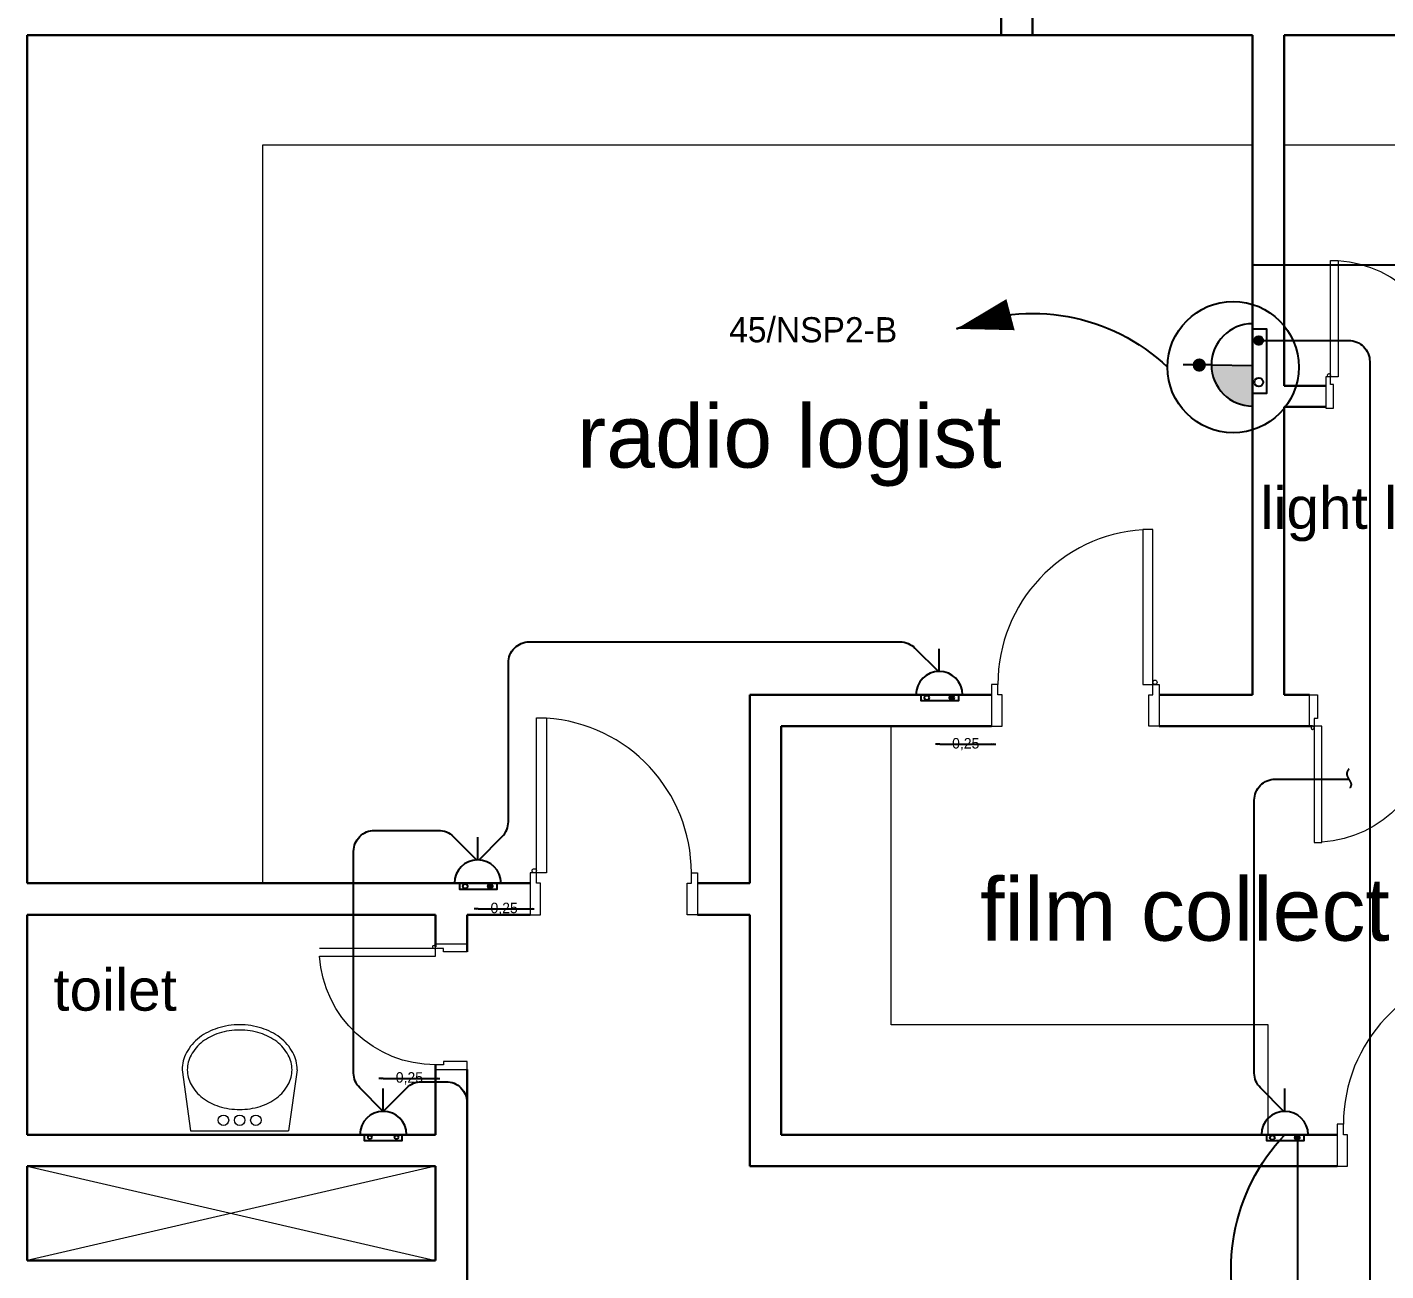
# Model space of a CAD drawing. Extents: x -1451 to 148, y -12854 to 856.
# Drawn here: x 79.87 to 86.36, y 361.83 to 367.76 of the extents above; entities that cross this region are included whole.
import ezdxf
from ezdxf.enums import TextEntityAlignment as Align

# ---------------------------------------------------------------- set-up
doc = ezdxf.new("R2010")
doc.units = 0
doc.header["$LTSCALE"] = 0.15
doc.linetypes.add('HIDDEN', pattern=[0.375, 0.25, -0.125])
doc.layers.get('0').update_dxf_attribs({"color": 252})
doc.layers.get('Defpoints').update_dxf_attribs({"color": 252})
for name, color, linetype in [('0 BDH', 252, 'Continuous'), ('0 NORMAL WIRING', 252, 'Continuous'), ('0 sockets', 252, 'Continuous'), ('0 WIRING 3', 4, 'Continuous'), ('AUTOINCR', 7, 'Continuous'), ('d1', 252, 'Continuous'), ('E- Power- SYM', 4, 'Continuous'), ('E-SOCK', 2, 'Continuous'), ('TEXT', 3, 'Continuous'), ('WIRING', 4, 'Continuous'), ('XREF', 8, 'Continuous')]:
    doc.layers.add(name, color=color, linetype=linetype)
for name, color, linetype, lineweight in [('0 DIM', 6, 'Continuous', 5), ('anal', 252, 'Continuous', 20), ('DOOR', 252, 'Continuous', 20), ('FIXT', 252, 'Continuous', 9), ('wall', 252, 'Continuous', 30)]:
    doc.layers.add(name, color=color, linetype=linetype, lineweight=lineweight)
doc.dimstyles.new('ISO-25', dxfattribs={"dimtxt": 0.05, "dimasz": 0.01, "dimexe": 0, "dimexo": 0, "dimtad": 0, "dimtoh": 1, "dimtxsty": 'Standard', "dimblk": 'CLOSED', "dimcen": 2.5, "dimse1": 1, "dimse2": 1, "dimclrd": 1, "dimadec": 0, "dimazin": 0, "dimtfac": 1, "dimtix": 1, "dimtmove": 1, "dimatfit": 0, "dimfxl": 1, "dimarcsym": 0})

# ---------------------------------------------------------------- blocks, each defined once
blk = doc.blocks.new('ARCH')
at = {"layer": 'anal'}
for p, q in [((81, 367.2), (85.725, 367.2)), ((81, 363.675), (81, 367.2)), ((85.875, 367.2), (89.925, 367.2)), ((81.825, 362.325), (79.875, 361.875)), ((79.875, 362.325), (81.825, 361.875))]:
    blk.add_line(p, q, dxfattribs=at)
at = {"layer": 'DOOR'}
for p, q in [((86.0969, 366.0933), (86.0969, 366.6483)), ((86.0969, 366.6483), (86.1329, 366.6483)), ((86.1329, 366.6483), (86.1329, 366.0933)), ((86.0969, 366.0933), (86.0744, 366.0933)), ((86.0744, 366.0933), (86.0744, 365.9433)), ((86.1329, 366.0933), (86.0969, 366.0933)), ((86.0969, 366.0558), (86.0969, 366.0933)), ((86.1119, 366.0558), (86.0969, 366.0558)), ((86.1119, 365.9433), (86.1119, 366.0558)), ((86.0744, 365.9433), (86.1119, 365.9433)), ((85.9967, 364.4252), (85.9967, 364.5752)), ((85.9967, 364.5752), (86.0342, 364.5752)), ((86.0342, 364.5752), (86.0342, 364.4627)), ((86.0342, 364.4627), (86.0192, 364.4627)), ((86.0192, 364.4627), (86.0192, 364.4252)), ((86.0192, 364.4252), (85.9967, 364.4252)), ((86.0192, 364.4252), (86.0192, 363.8702)), ((86.0552, 364.4252), (86.0192, 364.4252)), ((86.0552, 363.8702), (86.0552, 364.4252)), ((86.0192, 363.8702), (86.0552, 363.8702)), ((81.825, 363.3636), (81.27, 363.3636)), ((81.825, 363.3636), (81.825, 363.3861)), ((81.825, 363.3861), (81.975, 363.3861)), ((81.825, 363.3275), (81.825, 363.3636)), ((81.8625, 363.3636), (81.825, 363.3636)), ((81.8625, 363.3486), (81.8625, 363.3636)), ((81.975, 363.3486), (81.8625, 363.3486)), ((81.975, 363.3861), (81.975, 363.3486)), ((81.27, 363.3275), (81.825, 363.3275)), ((81.825, 362.8086), (81.825, 362.7861)), ((81.8625, 362.8086), (81.825, 362.8086)), ((81.825, 362.7861), (81.975, 362.7861)), ((81.975, 362.8236), (81.8625, 362.8236)), ((81.8625, 362.8236), (81.8625, 362.8086)), ((81.975, 362.7861), (81.975, 362.8236))]:
    blk.add_line(p, q, dxfattribs=at)
for points in [[(85.2492, 364.625), (85.2492, 365.365), (85.2011, 365.365), (85.2011, 364.625)], [(84.5092, 364.625), (84.4792, 364.625), (84.4792, 364.425), (84.5292, 364.425), (84.5292, 364.575), (84.5092, 364.575)], [(85.2492, 364.625), (85.2792, 364.625), (85.2792, 364.425), (85.2292, 364.425), (85.2292, 364.575), (85.2492, 364.575)], [(82.3057, 363.725), (82.3057, 364.465), (82.3537, 364.465), (82.3537, 363.725)], [(82.3057, 363.725), (82.2757, 363.725), (82.2757, 363.525), (82.3257, 363.525), (82.3257, 363.675), (82.3057, 363.675)], [(83.0457, 363.725), (83.0757, 363.725), (83.0757, 363.525), (83.0257, 363.525), (83.0257, 363.675), (83.0457, 363.675)], [(86.1588, 362.525), (86.1288, 362.525), (86.1288, 362.325), (86.1788, 362.325), (86.1788, 362.475), (86.1588, 362.475)]]:
    blk.add_lwpolyline(points, close=True, dxfattribs=at)
for centre in [(85.2592, 364.635), (82.2957, 363.735)]:
    blk.add_circle(centre, 0.01, dxfattribs=at)
for centre, start, end in [((85.2492, 364.625), 93.72312, 180), ((82.3057, 363.725), 0, 86.27688), ((86.8988, 362.525), 93.72312, 180)]:
    blk.add_arc(centre, 0.74, start, end, dxfattribs=at)
for centre, major_axis, end_param in [((86.0969, 366.0933), (0.3924, 0.3924), 7.003603), ((86.0894, 366.1008), (0.0053, 0.0053), 11.780972)]:
    blk.add_ellipse(centre, major_axis=major_axis, ratio=1, start_param=5.497787, end_param=end_param, dxfattribs=at)
at = {"layer": 'DOOR', "extrusion": (0, 0, -1)}
for centre, major_axis, start_param, end_param in [((86.0117, 364.4177), (-0.0053, 0.0053), 2.356194490190417, 8.639379797370003), ((86.0192, 364.4252), (-0.3924, 0.3924), 2.356194, 3.86201), ((81.8175, 363.3711), (-0.0053, 0.0053), 3.926991, 10.210176), ((81.825, 363.3636), (0.3924, 0.3924), 2.356194, 3.86201)]:
    blk.add_ellipse(centre, major_axis=major_axis, ratio=1, start_param=start_param, end_param=end_param, dxfattribs=at)
at = {"layer": 'FIXT'}
for p, q in [((84, 363), (84, 364.425)), ((85.8, 363), (84, 363)), ((85.8, 362.475), (85.8, 363)), ((80.6143, 362.7849), (80.6554, 362.4939)), ((81.1643, 362.7849), (81.1232, 362.4939)), ((80.6554, 362.4939), (81.1232, 362.4939))]:
    blk.add_line(p, q, dxfattribs=at)
for centre in [(80.812, 362.5437), (80.8893, 362.5437), (80.9667, 362.5437)]:
    blk.add_circle(centre, 0.025, dxfattribs=at)
for centre, radius, start, end in [((80.868, 362.7144), 0.282, 107.45924, 127.2098), ((80.868, 362.7144), 0.257, 107.45924, 127.2098), ((80.8893, 362.6465), 0.3532, 90, 107.45924), ((80.8893, 362.6465), 0.3282, 90, 107.45924), ((80.8893, 362.6465), 0.3532, 72.54076, 90), ((80.8893, 362.6465), 0.3282, 72.54076, 90), ((80.9107, 362.7144), 0.257, 52.7902, 72.54076), ((80.9107, 362.7144), 0.282, 52.7902, 72.54076), ((80.8353, 362.7575), 0.2279, 127.2098, 151.38698), ((80.8353, 362.7575), 0.2029, 127.2098, 151.38698), ((80.9434, 362.7575), 0.2029, 28.61302, 52.7902), ((80.9434, 362.7575), 0.2279, 28.61302, 52.7902), ((80.7851, 362.7849), 0.1707, 151.38698, 180), ((80.7851, 362.7849), 0.1457, 151.38698, 180), ((80.9936, 362.7849), 0.1457, 0, 28.61302), ((80.9936, 362.7849), 0.1707, 0, 28.61302), ((80.7851, 362.7849), 0.1457, 180, 208.61302), ((80.9936, 362.7849), 0.1457, 331.38698, 360), ((80.8353, 362.8123), 0.2029, 208.61302, 232.7902), ((80.9434, 362.8123), 0.2029, 307.2098, 331.38698), ((80.868, 362.8554), 0.257, 232.7902, 252.54076), ((80.9107, 362.8554), 0.257, 287.45924, 307.2098), ((80.8893, 362.9233), 0.3282, 252.54076, 270), ((80.8893, 362.9233), 0.3282, 270, 287.45924)]:
    blk.add_arc(centre, radius, start, end, dxfattribs=at)
at = {"layer": 'wall'}
for p, q in [((84.525, 367.725), (84.525, 374.925)), ((84.675, 372.525), (84.675, 367.725)), ((80.925, 367.725), (79.875, 367.725)), ((79.875, 367.725), (85.725, 367.725)), ((79.875, 367.725), (79.875, 363.675)), ((84.675, 367.725), (80.925, 367.725)), ((85.725, 367.725), (84.525, 367.725)), ((85.725, 367.725), (84.675, 367.725)), ((85.725, 367.725), (84.675, 367.725)), ((85.725, 367.725), (85.725, 364.575)), ((89.475, 367.725), (85.875, 367.725)), ((89.925, 367.725), (85.875, 367.725)), ((85.875, 367.725), (89.925, 367.725)), ((85.875, 367.725), (85.875, 366.05)), ((89.925, 367.725), (85.875, 367.725)), ((86.0744, 366.05), (85.875, 366.05)), ((86.0744, 365.95), (85.875, 365.95)), ((85.875, 365.95), (85.875, 364.575)), ((83.325, 364.575), (83.325, 363.675)), ((84.4792, 364.575), (83.325, 364.575)), ((85.725, 364.575), (85.2792, 364.575)), ((85.9967, 364.575), (85.875, 364.575)), ((83.475, 364.425), (83.475, 362.475)), ((84.4792, 364.425), (83.475, 364.425)), ((85.8, 364.425), (85.2792, 364.425)), ((86.0102, 364.425), (85.8, 364.425)), ((82.2757, 363.675), (79.875, 363.675)), ((83.325, 363.675), (83.0757, 363.675)), ((79.875, 363.525), (79.875, 363.375)), ((81.825, 363.525), (79.875, 363.525)), ((81.825, 363.525), (81.825, 363.3711)), ((81.975, 363.525), (81.975, 363.3486)), ((82.2757, 363.525), (81.975, 363.525)), ((83.325, 363.525), (83.0757, 363.525)), ((83.325, 363.525), (83.325, 362.325)), ((79.875, 363.375), (79.875, 362.475)), ((81.825, 362.8086), (81.825, 362.475)), ((81.975, 362.7861), (81.975, 361.1763)), ((79.875, 362.475), (81.825, 362.475)), ((83.475, 362.475), (86.1288, 362.475)), ((79.875, 362.325), (79.875, 361.875)), ((79.875, 362.325), (81.825, 362.325)), ((81.825, 362.325), (81.825, 361.875)), ((83.325, 362.325), (86.1288, 362.325)), ((79.875, 361.875), (81.825, 361.875))]:
    blk.add_line(p, q, dxfattribs=at)
at = {"layer": 'd1', "width": 2.4256, "attachment_point": 1}
for s, insert, char_height in [('{\\fArial|b0|i0|c0|p34;radio logist}', (82.4998, 365.9597), 0.3), ('{\\fArial|b0|i0|c0|p34;light lock}', (85.7626, 365.5674), 0.2), ('{\\fArial|b0|i0|c0|p34;film collection}', (84.4239, 363.7012), 0.3), ('{\\fArial|b0|i0|c0|p34;toilet}', (79.9997, 363.267), 0.2)]:
    blk.add_mtext(s, dxfattribs=dict(at, insert=insert, char_height=char_height))
blk = doc.blocks.new('s')
at = {"layer": '0 BDH', "linetype": 'ByBlock'}
h = blk.add_hatch(dxfattribs=at)
h.set_pattern_fill('ANGLE', color=2)
h.set_pattern_definition([(0, (-147.759, -393.318), (0, 6.985), [5.08, -1.905]), (90, (-147.759, -393.318), (-6.985, 4e-16), [5.08, -1.905])])
h.paths.add_polyline_path([(0.0729, 0.0022, 1), (0.0545, 0.0022, 1)])
at = {"layer": '0 BDH', "color": 6, "linetype": 'ByBlock'}
blk.add_lwpolyline([(-0.0887, 0.015), (0.0887, 0.015), (0.0887, -0.015), (-0.0887, -0.015)], close=True, dxfattribs=at)
for centre in [(-0.0637, 0.0022), (0.0637, 0.0022)]:
    blk.add_circle(centre, 0.00918, dxfattribs=at)
blk = doc.blocks.new('WATHERPROOF SOCKER S.PH')
at = {"layer": 'E-SOCK', "color": 6}
for p, q in [((0, 0.1114), (0, 0.2201)), ((-0.1671, 0), (0.1671, 0))]:
    blk.add_line(p, q, dxfattribs=at)
blk.add_arc((0, 0), 0.1114, 0, 180, dxfattribs=at)
at = {"layer": '0 BDH', "color": 6, "linetype": 'ByBlock'}
blk.add_blockref('s', (-0.0007, -0.0144), dxfattribs=at)
blk = doc.blocks.new('*U293')
at = {"linetype": 'ByBlock'}
h = blk.add_hatch(dxfattribs=at)
h.set_pattern_fill('ANGLE', color=2)
h.set_pattern_definition([(0, (-301.6926, 2.516), (0, 6.985), [5.08, -1.905]), (90, (-301.6926, 2.516), (-6.985, 4e-16), [5.08, -1.905])])
h.paths.add_polyline_path([(87, -25, 1), (127, -25, 1)])
at = {"color": 6, "linetype": 'ByBlock'}
blk.add_lwpolyline([(-154, 0), (164, 0), (164, -52), (-154, -52)], close=True, dxfattribs=at)
for centre in [(-107, -25), (107, -25)]:
    blk.add_circle(centre, 20.1, dxfattribs=at)
at = {"layer": 'E-SOCK'}
for p, q in [((0, 200), (0, 395)), ((-300, 0), (300, 0))]:
    blk.add_line(p, q, dxfattribs=at)
blk.add_arc((0, 0), 200, 0, 180, dxfattribs=at)
blk = doc.blocks.new('POWER SOCKET')
at = {"linetype": 'ByBlock'}
h = blk.add_hatch(dxfattribs=at)
h.set_pattern_fill('ANGLE', color=2)
h.set_pattern_definition([(0, (0, 0), (0, 6.985), [5.08, -1.905]), (90, (0, 0), (-6.985, 4e-16), [5.08, -1.905])])
h.paths.add_polyline_path([(127.5, -39.1, 1), (183.4, -39.1, 1)])
at = {"layer": 'E- Power- SYM'}
blk.add_hatch(color=256, dxfattribs=at).paths.add_polyline_path([(0, 262.1, 0.414214), (-262.1, 0), (-3.1, 0)])
at = {"layer": 'XREF'}
h = blk.add_hatch(color=1, dxfattribs=at)
edge = h.paths.add_edge_path()
edge.add_arc((-0.9, 339.5), 42.3, 0, 360)
at = {"color": 6, "linetype": 'ByBlock'}
blk.add_lwpolyline([(-182.8, 0), (228.8, 0), (228.8, -88.1), (-182.8, -88.1)], close=True, dxfattribs=at)
for centre in [(-109.5, -39.1), (155.4, -39.1)]:
    blk.add_circle(centre, 27.9, dxfattribs=at)
at = {"layer": 'E- Power- SYM'}
for p, q in [((0, 262.1, 0), (0, 441.8, 0)), ((320.8, 0, 0), (-327, 0, 0))]:
    blk.add_line(p, q, dxfattribs=at)
at = {"layer": 'E- Power- SYM', "elevation": 0}
blk.add_lwpolyline([(0, 262.1), (-3.1, 0)], dxfattribs=at)
at = {"layer": 'E- Power- SYM'}
blk.add_circle((-14, 123.9, 0), 417.9, dxfattribs=at)
blk.add_arc((0, 0, 0), 262.1, 0, 180, dxfattribs=at)
blk = doc.blocks.new('*U64')
at = {"transparency": 33554687}
blk.add_line((-558.4, 70.7), (-626.2, 129.6), dxfattribs=at)
blk.add_lwpolyline([(-626.2, 129.6, 0, 96, 0), (-492.9, 30.1, 96, 96, 0)], format="xyseb", dxfattribs=at)
at = {"ltscale": 0.2, "transparency": 33554687}
blk.add_arc((-214.3, 542.2), 583, 225.0509, 291.5678, dxfattribs=at)
blk = doc.blocks.new('N')
at = {"layer": 'TEXT', "transparency": 33554687, "xscale": -0.0016, "yscale": 0.0016, "zscale": 0.0016, "rotation": 68.01807446485657}
blk.add_blockref('*U64', (0, 0), dxfattribs=at)
blk = doc.blocks.new('endtick', base_point=(-3267.27, -69559.4))
at = {"layer": 'WIRING', "color": 2, "linetype": 'HIDDEN'}
blk.add_spline([(-3267.27, -69509.4), (-3276.985, -69534.4), (-3267.27, -69559.4), (-3256.425, -69584.4), (-3267.27, -69609.4)], degree=3, dxfattribs=at)
blk = doc.blocks.new('_Closed')
at = {"color": 0, "linetype": 'ByBlock', "lineweight": -2}
for p, q in [((-1, 0.17), (0, 0)), ((-1, 0.17), (-1, -0.17)), ((0, 0), (-1, -0.17)), ((0, 0), (-1, 0))]:
    blk.add_line(p, q, dxfattribs=at)
blk = doc.blocks.new('*D325')
at = {"layer": '0 DIM', "color": 1, "linetype": 'ByBlock', "lineweight": -2, "transparency": 16777216}
for p, q in [((85.735, 366.6281), (87.1374, 366.6281)), ((89.948, 366.6281), (88.5457, 366.6281))]:
    blk.add_line(p, q, dxfattribs=at)
at = {"layer": 'Defpoints', "color": 0, "linetype": 'ByBlock', "transparency": 16777216}
for p in [(85.725, 366.6281), (85.725, 366.2088), (89.958, 366.1672)]:
    blk.add_point(p, dxfattribs=at)
at = {"layer": '0 DIM', "color": 1, "linetype": 'ByBlock', "lineweight": -2, "transparency": 16777216, "xscale": 0.01, "yscale": 0.01, "zscale": 0.01, "rotation": 180}
blk.add_blockref('_Closed', (85.725, 366.6281), dxfattribs=at)
at = {"layer": '0 DIM', "color": 1, "linetype": 'ByBlock', "lineweight": -2, "transparency": 16777216, "xscale": 0.01, "yscale": 0.01, "zscale": 0.01}
blk.add_blockref('_Closed', (89.958, 366.6281), dxfattribs=at)
at = {"layer": '0 DIM', "color": 0, "linetype": 'ByBlock', "transparency": 16777216, "insert": (87.8415, 366.6281), "char_height": 0.05, "attachment_point": 5}
blk.add_mtext('4,23', dxfattribs=at)
blk = doc.blocks.new('*D343')
at = {"layer": '0 DIM', "color": 1, "linetype": 'ByBlock', "lineweight": -2, "transparency": 16777216}
for p, q in [((81.5643, 362.7438), (81.5543, 362.7438)), ((81.5743, 362.7438), (81.825, 362.7438)), ((81.835, 362.7438), (81.845, 362.7438))]:
    blk.add_line(p, q, dxfattribs=at)
at = {"layer": 'Defpoints', "color": 0, "linetype": 'ByBlock', "transparency": 16777216}
for p in [(81.825, 362.7438), (81.5743, 362.4606), (81.825, 362.4606)]:
    blk.add_point(p, dxfattribs=at)
at = {"layer": '0 DIM', "color": 1, "linetype": 'ByBlock', "lineweight": -2, "transparency": 16777216, "xscale": 0.01, "yscale": 0.01, "zscale": 0.01}
blk.add_blockref('_Closed', (81.5743, 362.7438), dxfattribs=at)
at = {"layer": '0 DIM', "color": 1, "linetype": 'ByBlock', "lineweight": -2, "transparency": 16777216, "xscale": 0.01, "yscale": 0.01, "zscale": 0.01, "rotation": 180}
blk.add_blockref('_Closed', (81.825, 362.7438), dxfattribs=at)
at = {"layer": '0 DIM', "color": 0, "linetype": 'ByBlock', "transparency": 16777216, "insert": (81.6996, 362.7438), "char_height": 0.05, "attachment_point": 5}
blk.add_mtext('0,25', dxfattribs=at)
blk = doc.blocks.new('*D344')
at = {"layer": '0 DIM', "color": 1, "linetype": 'ByBlock', "lineweight": -2, "transparency": 16777216}
for p, q in [((82.0183, 363.5528), (82.0083, 363.5528)), ((82.0283, 363.5528), (82.2757, 363.5528)), ((82.2857, 363.5528), (82.2957, 363.5528))]:
    blk.add_line(p, q, dxfattribs=at)
at = {"layer": 'Defpoints', "color": 0, "linetype": 'ByBlock', "transparency": 16777216}
for p in [(82.0283, 363.6605), (82.2757, 363.6605), (82.2757, 363.5528)]:
    blk.add_point(p, dxfattribs=at)
at = {"layer": '0 DIM', "color": 1, "linetype": 'ByBlock', "lineweight": -2, "transparency": 16777216, "xscale": 0.01, "yscale": 0.01, "zscale": 0.01}
blk.add_blockref('_Closed', (82.0283, 363.5528), dxfattribs=at)
at = {"layer": '0 DIM', "color": 1, "linetype": 'ByBlock', "lineweight": -2, "transparency": 16777216, "xscale": 0.01, "yscale": 0.01, "zscale": 0.01, "rotation": 180}
blk.add_blockref('_Closed', (82.2757, 363.5528), dxfattribs=at)
at = {"layer": '0 DIM', "color": 0, "linetype": 'ByBlock', "transparency": 16777216, "insert": (82.152, 363.5528), "char_height": 0.05, "attachment_point": 5}
blk.add_mtext('0,25', dxfattribs=at)
blk = doc.blocks.new('*D345')
at = {"layer": '0 DIM', "color": 1, "linetype": 'ByBlock', "lineweight": -2, "transparency": 16777216}
for p, q in [((84.2218, 364.3389), (84.2118, 364.3389)), ((84.2318, 364.3389), (84.4792, 364.3389)), ((84.4892, 364.3389), (84.4992, 364.3389))]:
    blk.add_line(p, q, dxfattribs=at)
at = {"layer": 'Defpoints', "color": 0, "linetype": 'ByBlock', "transparency": 16777216}
for p in [(84.2318, 364.5605), (84.4792, 364.5605), (84.4792, 364.3389)]:
    blk.add_point(p, dxfattribs=at)
at = {"layer": '0 DIM', "color": 1, "linetype": 'ByBlock', "lineweight": -2, "transparency": 16777216, "xscale": 0.01, "yscale": 0.01, "zscale": 0.01}
blk.add_blockref('_Closed', (84.2318, 364.3389), dxfattribs=at)
at = {"layer": '0 DIM', "color": 1, "linetype": 'ByBlock', "lineweight": -2, "transparency": 16777216, "xscale": 0.01, "yscale": 0.01, "zscale": 0.01, "rotation": 180}
blk.add_blockref('_Closed', (84.4792, 364.3389), dxfattribs=at)
at = {"layer": '0 DIM', "color": 0, "linetype": 'ByBlock', "transparency": 16777216, "insert": (84.3555, 364.3389), "char_height": 0.05, "attachment_point": 5}
blk.add_mtext('0,25', dxfattribs=at)

msp = doc.modelspace()

# ---------------------------------------------------------------- linework, layer by layer
at = {"layer": '0 NORMAL WIRING', "color": 3}
for points in [[(82.0306, 363.7863), (82.1428, 363.8984, 0.198912), (82.1721, 363.9691), (82.1721, 364.7277, -0.414214), (82.2721, 364.8277), (84.0421, 364.8277, -0.198912), (84.1128, 364.7985), (84.2249, 364.6863)], [(85.8745, 362.5863), (85.7624, 362.6985, -0.198912), (85.7331, 362.7692), (85.7331, 364.0723, -0.414214), (85.8331, 364.1723), (86.1842, 364.1723)], [(81.575, 362.5864), (81.4629, 362.6985, -0.198912), (81.4336, 362.7692), (81.4336, 363.8277, -0.414214), (81.5336, 363.9277), (81.8386, 363.9277, -0.198912), (81.9093, 363.8984), (82.0214, 363.7863)], [(81.575, 362.5864), (81.6871, 362.6985, -0.198912), (81.7578, 362.7278), (81.875, 362.7278, -0.414214), (81.975, 362.6278), (81.975, 361.63, -0.414214), (81.9177, 361.5727), (81.8966, 361.5727, 0.198912), (81.8258, 361.5435), (81.82, 361.5376)]]:
    msp.add_lwpolyline(points, format="xyb", dxfattribs=at)
at = {"layer": '0 sockets', "color": 4, "linetype": 'ByBlock'}
msp.add_lwpolyline([(85.7544, 366.2666), (86.1842, 366.2666, -0.414214), (86.2842, 366.1666), (86.2842, 357.4688)], format="xyb", dxfattribs=at)
at = {"layer": '0 sockets', "color": 1, "linetype": 'ByBlock'}
msp.add_lwpolyline([(85.9386, 362.4613), (85.9386, 356.7937, 0.414214), (86.0386, 356.6937), (86.2352, 356.6937)], format="xyb", dxfattribs=at)

# ---------------------------------------------------------------- block references
at = {"layer": '0 BDH', "color": 6, "linetype": 'ByBlock'}
for p, rotation in [((85.3187, 366.1395), 90), ((85.8787, 362.475), 180)]:
    msp.add_blockref('N', p, dxfattribs=dict(at, rotation=rotation))
at = {"layer": '0 sockets', "color": 3}
for name, p in [('ARCH', (0, 0)), ('WATHERPROOF SOCKER S.PH', (81.575, 362.475))]:
    msp.add_blockref(name, p, dxfattribs=at)
at = {"layer": '0 sockets', "color": 3, "xscale": 0.00075, "yscale": 0.00075, "zscale": 0.00075, "rotation": 90}
msp.add_blockref('POWER SOCKET', (85.725, 366.15), dxfattribs=at)
at = {"layer": '0 sockets', "color": 3, "xscale": 0.0005570000000000001, "yscale": 0.0005570000000000001, "zscale": 0.0005570000000000001}
for p in [(84.2292, 364.575), (82.0257, 363.675), (85.8788, 362.475)]:
    msp.add_blockref('*U293', p, dxfattribs=at)
at = {"layer": '0 WIRING 3', "color": 6, "linetype": 'ByBlock', "xscale": 0.001, "yscale": 0.001, "zscale": 0.001}
msp.add_blockref('endtick', (86.1842, 364.1723), dxfattribs=at)

# ---------------------------------------------------------------- texts
at = {"layer": 'AUTOINCR', "color": 4, "linetype": 'ByBlock'}
msp.add_text('45/NSP2-B', height=0.12, dxfattribs=at).set_placement((83.226, 366.222), align=Align.BOTTOM_LEFT)

# ---------------------------------------------------------------- dimensions: what is measured, and where the dimension line sits
at = {"layer": '0 DIM', "color": 6, "linetype": 'ByBlock'}
for base, p1, p2, picture, middle in [((85.725, 366.6281), (89.958, 366.1672), (85.725, 366.2088), '*D325', (87.8415, 366.6281)), ((84.4792, 364.3389), (84.2318, 364.5605), (84.4792, 364.5605), '*D345', (84.3555, 364.3389)), ((82.2757, 363.5528), (82.0283, 363.6605), (82.2757, 363.6605), '*D344', (82.152, 363.5528)), ((81.825, 362.7438), (81.5743, 362.4606), (81.825, 362.4606), '*D343', (81.6996, 362.7438))]:
    dim = msp.add_linear_dim(base=base, p1=p1, p2=p2, dimstyle='ISO-25', dxfattribs=at)
    dim.commit()
    dim.dimension.update_dxf_attribs({"geometry": picture, "text_midpoint": middle})

doc.saveas('drawing.dxf')
